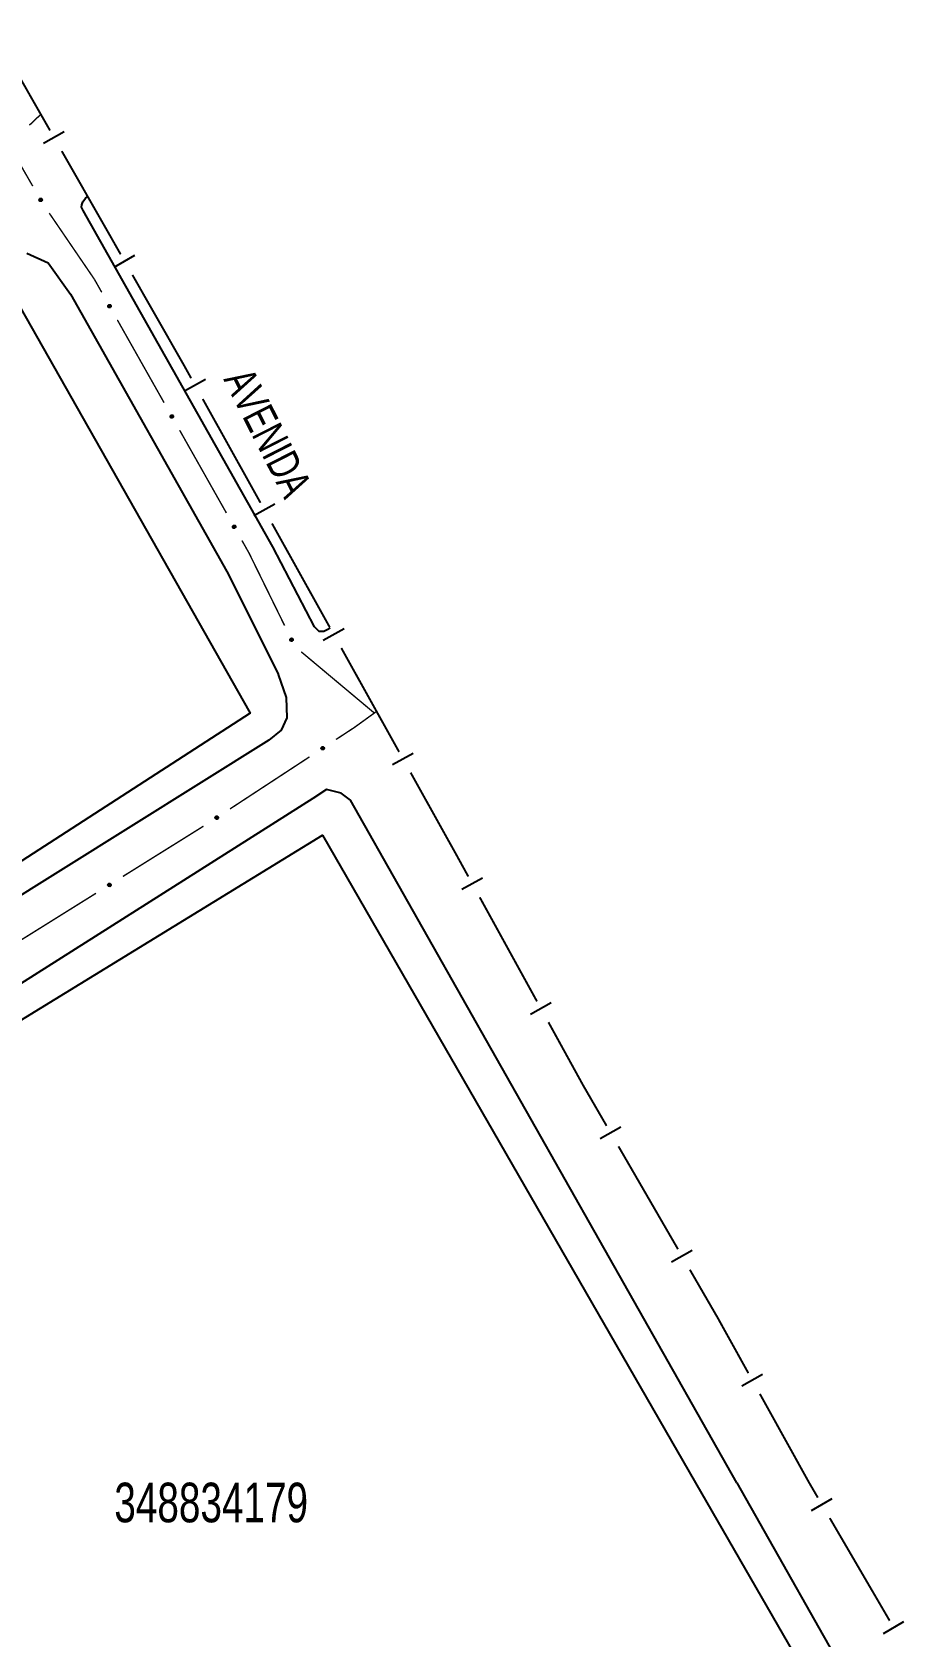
# Model space of a CAD drawing. Extents: x 199577 to 200882, y 4838726 to 4840156.
# Drawn here: x 200429.8 to 200539.9, y 4839878.1 to 4840080.7 of the extents above; entities that cross this region are included whole.
import ezdxf

# ---------------------------------------------------------------- set-up
doc = ezdxf.new("R2010")
doc.units = 0
doc.header["$LTSCALE"] = 1.5
doc.header["$MEASUREMENT"] = 0
for name, color, linetype in [('CD_MALHA_LOTES', 7, 'CONTINUOUS'), ('CD_TXT_QUADRA', 2, 'CONTINUOUS'), ('LM-LIM-SETORES-BAIRROS', 250, 'CONTINUOUS'), ('RU-QUADRA', 210, 'CONTINUOUS'), ('SV-EIXO-RUA-PAV', 20, 'CONTINUOUS'), ('SV-RUA-PAVIM', 7, 'CONTINUOUS'), ('SV-TXT-RUA-PAV', 7, 'CONTINUOUS')]:
    doc.layers.add(name, color=color, linetype=linetype)
doc.styles.add('ARIAL', font='ARIAL.SHX')

msp = doc.modelspace()

# ---------------------------------------------------------------- linework, layer by layer
at = {"layer": 'CD_MALHA_LOTES', "linetype": 'Continuous', "flags": 128}
for points in [[(200426.77, 4840048.66), (200457.35, 4839994.74)], [(200457.35, 4839994.74), (200384.84, 4839947.9)], [(200386.5, 4839930.3), (200466.48, 4839979.33)], [(200466.48, 4839979.33), (200513.62, 4839897.56)], [(200513.62, 4839897.56), (200530.93, 4839867.54)]]:
    msp.add_lwpolyline(points, dxfattribs=at)
at = {"layer": 'LM-LIM-SETORES-BAIRROS', "const_width": 0.25}
for points in [[(200425.05, 4840080.6), (200432.068106, 4840068.303669)], [(200433.555186, 4840065.698176), (200440.990585, 4840052.670711)], [(200442.477665, 4840050.065218), (200448.921678, 4840038.774749)], [(200448.921678, 4840038.774749), (200449.01, 4840038.62)], [(200449.01, 4840038.62), (200449.896153, 4840037.028221)], [(200451.355386, 4840034.40703), (200458.651549, 4840021.301077)], [(200460.110782, 4840018.679886), (200467.406945, 4840005.573933)], [(200468.866177, 4840002.952743), (200476.16234, 4839989.84679)], [(200477.621573, 4839987.225599), (200482.972093, 4839977.614567)], [(200482.972093, 4839977.614567), (200483.42, 4839976.81)], [(200483.42, 4839976.81), (200484.904332, 4839974.112227)], [(200486.350504, 4839971.483809), (200493.581367, 4839958.341715)], [(200495.02754, 4839955.713296), (200499.366057, 4839947.82804)], [(200499.366057, 4839947.82804), (200499.42, 4839947.73)], [(200499.42, 4839947.73), (200502.370631, 4839942.634561)], [(200503.873984, 4839940.038424), (200511.390748, 4839927.057736)], [(200512.894101, 4839924.461599), (200516.401925, 4839918.403945)], [(200516.401925, 4839918.403945), (200516.41, 4839918.39)], [(200516.41, 4839918.39), (200520.283046, 4839911.408457)], [(200521.73837, 4839908.785094), (200527.559665, 4839898.291642)], [(200527.559665, 4839898.291642), (200527.96, 4839897.57)], [(200527.96, 4839897.57), (200529.056539, 4839895.691931)], [(200530.56918, 4839893.101194), (200538.132384, 4839880.147509)]]:
    msp.add_lwpolyline(points, dxfattribs=at)
at = {"layer": 'LM-LIM-SETORES-BAIRROS'}
for points in [[(200431.261053, 4840066.691631), (200433.866546, 4840068.178711)], [(200440.183532, 4840051.058673), (200442.789025, 4840052.545753)], [(200449.071969, 4840035.424874), (200451.693159, 4840036.884107)], [(200457.827365, 4840019.69773), (200460.448555, 4840021.156963)], [(200466.58276, 4840003.970587), (200469.203951, 4840005.429819)], [(200475.338156, 4839988.243443), (200477.959347, 4839989.702676)], [(200484.07218, 4839972.513001), (200486.700598, 4839973.959174)], [(200492.749215, 4839956.742489), (200495.377634, 4839958.188662)], [(200501.57368, 4839941.017506), (200504.169817, 4839942.520859)], [(200510.593797, 4839925.440681), (200513.189935, 4839926.944034)], [(200519.456473, 4839909.806341), (200522.079836, 4839911.261664)], [(200528.265384, 4839894.072031), (200530.856121, 4839895.584672)], [(200537.341229, 4839878.52761), (200539.931966, 4839880.040251)]]:
    msp.add_lwpolyline(points, dxfattribs=at)
at = {"layer": 'RU-QUADRA', "linetype": 'Continuous', "flags": 128}
for points in [[(200320.95, 4839956.46), (200357.96, 4839990.9), (200426.77, 4840048.66), (200457.35, 4839994.74), (200384.84, 4839947.9), (200342.58, 4839921.18)], [(200356.89, 4839897.56), (200349.97, 4839907.52), (200386.5, 4839930.3), (200466.48, 4839979.33), (200513.62, 4839897.56), (200530.93, 4839867.54), (200440.66, 4839808.23), (200435.5, 4839804.79), (200372.32, 4839874.85), (200395.26, 4839893.66), (200392.44, 4839897.56), (200385.21, 4839907.52), (200369.45, 4839897.56), (200360.71, 4839892.04)]]:
    msp.add_lwpolyline(points, close=True, dxfattribs=at)
at = {"layer": 'SV-EIXO-RUA-PAV', "const_width": 0.18}
for points in [[(200430.905054, 4840070.341438), (200429.455863, 4840068.963089)], [(200429.886832, 4840061.276592), (200426.884372, 4840066.471324)], [(200437.67, 4840049.52), (200431.973076, 4840057.866656)], [(200438.110067, 4840048.741265), (200437.67, 4840049.52)], [(200438.602049, 4840047.87066), (200438.110067, 4840048.741265)], [(200446.47377, 4840033.940979), (200440.569979, 4840044.388239)], [(200454.345491, 4840020.011298), (200448.4417, 4840030.458558)], [(200457.2, 4840014.96), (200456.313421, 4840016.528878)], [(200457.287258, 4840014.782325), (200457.2, 4840014.96)], [(200461.695438, 4840005.806359), (200457.287258, 4840014.782325)], [(200473, 4839994.78), (200463.79796, 4840002.482108)], [(200470.53, 4839992.94), (200473.123482, 4839994.816385)], [(200473.123482, 4839994.816385), (200473.317565, 4839994.956803)], [(200468.1884, 4839991.406764), (200469.861622, 4839992.502359)], [(200469.861622, 4839992.502359), (200470.53, 4839992.94)], [(200454.802622, 4839982.642008), (200464.841955, 4839989.215575)], [(200441.266531, 4839974.112424), (200451.448184, 4839980.463325)], [(200427.690994, 4839965.644556), (200437.872647, 4839971.995457)]]:
    msp.add_lwpolyline(points, dxfattribs=at)
at = {"layer": 'SV-EIXO-RUA-PAV'}
for points in [[(200430.864245, 4840059.365533), (200430.816822, 4840059.377498), (200430.778512, 4840059.397479), (200430.751356, 4840059.423341), (200430.733318, 4840059.452451), (200430.718218, 4840059.484311), (200430.710082, 4840059.519791), (200430.709774, 4840059.561171), (200430.721443, 4840059.608826), (200430.74449, 4840059.646726), (200430.76842, 4840059.674706), (200430.797692, 4840059.695263), (200430.828888, 4840059.709413), (200430.866023, 4840059.716646), (200430.90796, 4840059.716549), (200430.955595, 4840059.703655), (200430.993019, 4840059.683809), (200431.018629, 4840059.658105), (200431.039109, 4840059.628546), (200431.054135, 4840059.595835), (200431.061921, 4840059.560961), (200431.061747, 4840059.518737), (200431.048398, 4840059.471889), (200431.02903, 4840059.434337), (200431.003692, 4840059.408373), (200430.974137, 4840059.388866), (200430.942366, 4840059.373332), (200430.907041, 4840059.363668), (200430.864245, 4840059.365533)], [(200439.560866, 4840045.950203), (200439.513562, 4840045.962628), (200439.475448, 4840045.98298), (200439.448544, 4840046.009104), (200439.430789, 4840046.038388), (200439.415999, 4840046.070393), (200439.408207, 4840046.105951), (200439.408301, 4840046.147331), (200439.420432, 4840046.194871), (200439.443847, 4840046.232545), (200439.468047, 4840046.260292), (200439.497517, 4840046.280563), (200439.528849, 4840046.29441), (200439.566052, 4840046.301282), (200439.607986, 4840046.300778), (200439.655494, 4840046.287423), (200439.692724, 4840046.267214), (200439.718083, 4840046.241262), (200439.738275, 4840046.211506), (200439.752982, 4840046.178651), (200439.76043, 4840046.143703), (200439.759846, 4840046.101482), (200439.746043, 4840046.054767), (200439.726311, 4840046.017405), (200439.700723, 4840045.991688), (200439.67098, 4840045.972468), (200439.63906, 4840045.957244), (200439.603642, 4840045.947923), (200439.560866, 4840045.950203)], [(200447.432587, 4840032.020522), (200447.385283, 4840032.032947), (200447.347168, 4840032.053299), (200447.320264, 4840032.079423), (200447.30251, 4840032.108707), (200447.28772, 4840032.140712), (200447.279928, 4840032.17627), (200447.280022, 4840032.21765), (200447.292153, 4840032.26519), (200447.315567, 4840032.302864), (200447.339768, 4840032.330611), (200447.369238, 4840032.350882), (200447.40057, 4840032.364729), (200447.437773, 4840032.371601), (200447.479707, 4840032.371097), (200447.527215, 4840032.357742), (200447.564444, 4840032.337533), (200447.589803, 4840032.311581), (200447.609996, 4840032.281825), (200447.624703, 4840032.24897), (200447.632151, 4840032.214022), (200447.631567, 4840032.171801), (200447.617764, 4840032.125086), (200447.598032, 4840032.087724), (200447.572443, 4840032.062007), (200447.542701, 4840032.042787), (200447.51078, 4840032.027563), (200447.475363, 4840032.018242), (200447.432587, 4840032.020522)], [(200455.304307, 4840018.090841), (200455.257004, 4840018.103266), (200455.218889, 4840018.123618), (200455.191985, 4840018.149742), (200455.17423, 4840018.179026), (200455.159441, 4840018.211031), (200455.151649, 4840018.246589), (200455.151743, 4840018.287969), (200455.163874, 4840018.335509), (200455.187288, 4840018.373183), (200455.211489, 4840018.40093), (200455.240959, 4840018.421202), (200455.272291, 4840018.435048), (200455.309493, 4840018.44192), (200455.351428, 4840018.441416), (200455.398935, 4840018.428061), (200455.436165, 4840018.407852), (200455.461524, 4840018.381901), (200455.481716, 4840018.352144), (200455.496424, 4840018.319289), (200455.503871, 4840018.284341), (200455.503287, 4840018.24212), (200455.489485, 4840018.195405), (200455.469753, 4840018.158043), (200455.444164, 4840018.132326), (200455.414421, 4840018.113106), (200455.382501, 4840018.097882), (200455.347084, 4840018.088561), (200455.304307, 4840018.090841)], [(200462.541602, 4840003.833673), (200462.495096, 4840003.848813), (200462.458222, 4840003.871335), (200462.432874, 4840003.898971), (200462.416842, 4840003.929233), (200462.403928, 4840003.962039), (200462.398205, 4840003.997988), (200462.400692, 4840004.039294), (200462.415551, 4840004.086052), (200462.441105, 4840004.12231), (200462.46687, 4840004.148611), (200462.497462, 4840004.167144), (200462.529543, 4840004.179156), (200462.567081, 4840004.183866), (200462.608915, 4840004.180937), (200462.655571, 4840004.164857), (200462.69157, 4840004.14253), (200462.715386, 4840004.115155), (200462.733824, 4840004.084281), (200462.746607, 4840004.05063), (200462.752021, 4840004.01531), (200462.748997, 4840003.973194), (200462.732516, 4840003.927355), (200462.710657, 4840003.891196), (200462.683624, 4840003.867002), (200462.65282, 4840003.849534), (200462.620073, 4840003.836181), (200462.584176, 4840003.828924), (200462.541602, 4840003.833673)], [(200466.334671, 4839990.324557), (200466.34398, 4839990.372571), (200466.361799, 4839990.411933), (200466.38611, 4839990.440486), (200466.414172, 4839990.460116), (200466.445142, 4839990.476964), (200466.480115, 4839990.487062), (200466.521413, 4839990.489671), (200466.569644, 4839990.480671), (200466.608767, 4839990.459768), (200466.638035, 4839990.437431), (200466.660188, 4839990.409348), (200466.676052, 4839990.378987), (200466.685339, 4839990.342313), (200466.687575, 4839990.300435), (200466.677352, 4839990.252157), (200466.659618, 4839990.213687), (200466.635378, 4839990.186687), (200466.607004, 4839990.164594), (200466.57518, 4839990.147772), (200466.540793, 4839990.138058), (200466.498624, 4839990.135883), (200466.451107, 4839990.146605), (200466.412536, 4839990.163854), (200466.385202, 4839990.187708), (200466.364081, 4839990.216132), (200466.346804, 4839990.24699), (200466.33519, 4839990.281722), (200466.334671, 4839990.324557)], [(200452.948893, 4839981.559801), (200452.958202, 4839981.607815), (200452.976021, 4839981.647178), (200453.000332, 4839981.67573), (200453.028394, 4839981.69536), (200453.059364, 4839981.712208), (200453.094337, 4839981.722306), (200453.135635, 4839981.724915), (200453.183866, 4839981.715916), (200453.222989, 4839981.695012), (200453.252257, 4839981.672675), (200453.27441, 4839981.644592), (200453.290274, 4839981.614232), (200453.299561, 4839981.577557), (200453.301797, 4839981.53568), (200453.291574, 4839981.487401), (200453.27384, 4839981.448931), (200453.2496, 4839981.421931), (200453.221226, 4839981.399838), (200453.189402, 4839981.383016), (200453.155015, 4839981.373302), (200453.112846, 4839981.371127), (200453.065329, 4839981.381849), (200453.026758, 4839981.399098), (200452.999424, 4839981.422952), (200452.978303, 4839981.451376), (200452.961026, 4839981.482234), (200452.949412, 4839981.516967), (200452.948893, 4839981.559801)], [(200439.389421, 4839973.071299), (200439.399785, 4839973.119097), (200439.418466, 4839973.158057), (200439.4434, 4839973.186068), (200439.471888, 4839973.205074), (200439.503222, 4839973.221237), (200439.538408, 4839973.230562), (200439.579754, 4839973.232261), (200439.627775, 4839973.222202), (200439.666428, 4839973.200441), (200439.695197, 4839973.177466), (200439.716727, 4839973.148902), (200439.731918, 4839973.118199), (200439.740396, 4839973.081329), (200439.741709, 4839973.039412), (200439.730424, 4839972.991371), (200439.711848, 4839972.9533), (200439.687019, 4839972.926841), (200439.658166, 4839972.905378), (200439.625978, 4839972.889261), (200439.591386, 4839972.880306), (200439.54918, 4839972.87906), (200439.50191, 4839972.890826), (200439.463728, 4839972.90892), (200439.436927, 4839972.933371), (200439.416436, 4839972.962253), (200439.399844, 4839972.993484), (200439.388997, 4839973.028464), (200439.389421, 4839973.071299)]]:
    msp.add_lwpolyline(points, close=True, dxfattribs=at)
for points in [[(200430.864245, 4840059.365533), (200430.709774, 4840059.561171)], [(200430.816822, 4840059.377498), (200430.710082, 4840059.519791)], [(200430.838678, 4840059.3731), (200430.713993, 4840059.534289)], [(200430.778512, 4840059.397479), (200430.718218, 4840059.484311)], [(200430.886779, 4840059.366228), (200430.719, 4840059.582888)], [(200430.794934, 4840059.388794), (200430.719434, 4840059.49488)], [(200430.907041, 4840059.363668), (200430.721443, 4840059.608826)], [(200430.922459, 4840059.372666), (200430.734879, 4840059.623587)], [(200430.942366, 4840059.373332), (200430.74449, 4840059.646726)], [(200430.955408, 4840059.38383), (200430.757401, 4840059.655517)], [(200430.974137, 4840059.388866), (200430.76842, 4840059.674706)], [(200430.987988, 4840059.401085), (200430.786199, 4840059.68477)], [(200431.003692, 4840059.408373), (200430.797692, 4840059.695263)], [(200431.01529, 4840059.424745), (200430.815235, 4840059.699976)], [(200431.02903, 4840059.434337), (200430.828888, 4840059.709413)], [(200431.038495, 4840059.455494), (200430.850731, 4840059.70946)], [(200431.048398, 4840059.471889), (200430.866023, 4840059.716646)], [(200431.051827, 4840059.497872), (200430.888958, 4840059.714218)], [(200431.061747, 4840059.518737), (200430.90796, 4840059.716549)], [(200431.057018, 4840059.543426), (200430.936061, 4840059.703618)], [(200431.061921, 4840059.560961), (200430.955595, 4840059.703655)], [(200431.055306, 4840059.581837), (200430.977941, 4840059.688422)], [(200431.054135, 4840059.595835), (200430.993019, 4840059.683809)], [(200439.513562, 4840045.962628), (200439.408207, 4840046.105951)], [(200439.560866, 4840045.950203), (200439.408301, 4840046.147331)], [(200439.535374, 4840045.958018), (200439.412259, 4840046.12041)], [(200439.475448, 4840045.98298), (200439.415999, 4840046.070393)], [(200439.491785, 4840045.974136), (200439.417318, 4840046.08095)], [(200439.583406, 4840045.95068), (200439.417738, 4840046.168958)], [(200439.603642, 4840045.947923), (200439.420432, 4840046.194871)], [(200439.619147, 4840045.956771), (200439.434011, 4840046.2095)], [(200439.63906, 4840045.957244), (200439.443847, 4840046.232545)], [(200439.652203, 4840045.967614), (200439.456842, 4840046.24121)], [(200439.67098, 4840045.972468), (200439.468047, 4840046.260292)], [(200439.684949, 4840045.984552), (200439.485922, 4840046.270182)], [(200439.700723, 4840045.991688), (200439.497517, 4840046.280563)], [(200439.712479, 4840046.007946), (200439.515105, 4840046.285106)], [(200439.726311, 4840046.017405), (200439.528849, 4840046.29441)], [(200439.735982, 4840046.038468), (200439.550691, 4840046.294245)], [(200439.746043, 4840046.054767), (200439.566052, 4840046.301282)], [(200439.749724, 4840046.080715), (200439.588962, 4840046.298631)], [(200439.759846, 4840046.101482), (200439.607986, 4840046.300778)], [(200439.755357, 4840046.126216), (200439.635961, 4840046.287575)], [(200439.76043, 4840046.143703), (200439.655494, 4840046.287423)], [(200439.754018, 4840046.164643), (200439.677691, 4840046.271974)], [(200439.752982, 4840046.178651), (200439.692724, 4840046.267214)], [(200447.385283, 4840032.032947), (200447.279928, 4840032.17627)], [(200447.432587, 4840032.020522), (200447.280022, 4840032.21765)], [(200447.407095, 4840032.028337), (200447.28398, 4840032.190729)], [(200447.347168, 4840032.053299), (200447.28772, 4840032.140712)], [(200447.363505, 4840032.044455), (200447.289038, 4840032.151269)], [(200447.455127, 4840032.020999), (200447.289459, 4840032.239277)], [(200447.475363, 4840032.018242), (200447.292153, 4840032.26519)], [(200447.490868, 4840032.02709), (200447.305732, 4840032.279819)], [(200447.51078, 4840032.027563), (200447.315567, 4840032.302864)], [(200447.523923, 4840032.037933), (200447.328563, 4840032.311529)], [(200447.542701, 4840032.042787), (200447.339768, 4840032.330611)], [(200447.55667, 4840032.054871), (200447.357643, 4840032.340501)], [(200447.572443, 4840032.062007), (200447.369238, 4840032.350882)], [(200447.5842, 4840032.078265), (200447.386825, 4840032.355425)], [(200447.598032, 4840032.087724), (200447.40057, 4840032.364729)], [(200447.607702, 4840032.108787), (200447.422412, 4840032.364564)], [(200447.617764, 4840032.125086), (200447.437773, 4840032.371601)], [(200447.621444, 4840032.151034), (200447.460683, 4840032.36895)], [(200447.631567, 4840032.171801), (200447.479707, 4840032.371097)], [(200447.627078, 4840032.196535), (200447.507682, 4840032.357894)], [(200447.632151, 4840032.214022), (200447.527215, 4840032.357742)], [(200447.625738, 4840032.234962), (200447.549412, 4840032.342293)], [(200447.624703, 4840032.24897), (200447.564444, 4840032.337533)], [(200455.257004, 4840018.103266), (200455.151649, 4840018.246589)], [(200455.304307, 4840018.090841), (200455.151743, 4840018.287969)], [(200455.278816, 4840018.098656), (200455.155701, 4840018.261048)], [(200455.218889, 4840018.123618), (200455.159441, 4840018.211031)], [(200455.235226, 4840018.114774), (200455.160759, 4840018.221588)], [(200455.326848, 4840018.091318), (200455.16118, 4840018.309596)], [(200455.347084, 4840018.088561), (200455.163874, 4840018.335509)], [(200455.362589, 4840018.097409), (200455.177452, 4840018.350138)], [(200455.382501, 4840018.097882), (200455.187288, 4840018.373183)], [(200455.395644, 4840018.108252), (200455.200283, 4840018.381848)], [(200455.414421, 4840018.113106), (200455.211489, 4840018.40093)], [(200455.42839, 4840018.12519), (200455.229364, 4840018.41082)], [(200455.444164, 4840018.132326), (200455.240959, 4840018.421202)], [(200455.455921, 4840018.148584), (200455.258546, 4840018.425744)], [(200455.469753, 4840018.158043), (200455.272291, 4840018.435048)], [(200455.479423, 4840018.179106), (200455.294132, 4840018.434883)], [(200455.489485, 4840018.195405), (200455.309493, 4840018.44192)], [(200455.493165, 4840018.221353), (200455.332404, 4840018.439269)], [(200455.503287, 4840018.24212), (200455.351428, 4840018.441416)], [(200455.498799, 4840018.266854), (200455.379402, 4840018.428213)], [(200455.503871, 4840018.284341), (200455.398935, 4840018.428061)], [(200455.497459, 4840018.305281), (200455.421133, 4840018.412612)], [(200455.496424, 4840018.319289), (200455.436165, 4840018.407852)], [(200462.495096, 4840003.848813), (200462.398205, 4840003.997988)], [(200462.541602, 4840003.833673), (200462.400692, 4840004.039294)], [(200462.516605, 4840003.842949), (200462.403087, 4840004.012188)], [(200462.458222, 4840003.871335), (200462.403928, 4840003.962039)], [(200462.474021, 4840003.861561), (200462.405855, 4840003.972502)], [(200462.564133, 4840003.832846), (200462.411364, 4840004.060339)], [(200462.584176, 4840003.828924), (200462.415551, 4840004.086052)], [(200462.600166, 4840003.836861), (200462.429953, 4840004.099872)], [(200462.620073, 4840003.836181), (200462.441105, 4840004.12231)], [(200462.633793, 4840003.845774), (200462.45458, 4840004.130209)], [(200462.65282, 4840003.849534), (200462.46687, 4840004.148611)], [(200462.667464, 4840003.86079), (200462.485287, 4840004.157451)], [(200462.683624, 4840003.867002), (200462.497462, 4840004.167144)], [(200462.696301, 4840003.882553), (200462.515283, 4840004.170662)], [(200462.710657, 4840003.891196), (200462.529543, 4840004.179156)], [(200462.721529, 4840003.911665), (200462.551338, 4840004.177728)], [(200462.732516, 4840003.927355), (200462.567081, 4840004.183866)], [(200462.737691, 4840003.953047), (200462.589799, 4840004.179894)], [(200462.748997, 4840003.973194), (200462.608915, 4840004.180937)], [(200462.745946, 4840003.998146), (200462.63608, 4840004.166139)], [(200462.752021, 4840004.01531), (200462.655571, 4840004.164857)], [(200462.746831, 4840004.036586), (200462.676838, 4840004.14815)], [(200462.746607, 4840004.05063), (200462.69157, 4840004.14253)], [(200466.334671, 4839990.324557), (200466.521413, 4839990.489671)], [(200466.33519, 4839990.281722), (200466.569644, 4839990.480671)], [(200466.336619, 4839990.302096), (200466.54361, 4839990.481667)], [(200466.340804, 4839990.350504), (200466.494808, 4839990.483963)], [(200466.34398, 4839990.372571), (200466.480115, 4839990.487062)], [(200466.345032, 4839990.266829), (200466.585129, 4839990.468077)], [(200466.346804, 4839990.24699), (200466.608767, 4839990.459768)], [(200466.354041, 4839990.395053), (200466.455763, 4839990.476338)], [(200466.358011, 4839990.234552), (200466.618262, 4839990.447366)], [(200466.361799, 4839990.411933), (200466.445142, 4839990.476964)], [(200466.364081, 4839990.216132), (200466.638035, 4839990.437431)], [(200466.377052, 4839990.202982), (200466.649072, 4839990.42024)], [(200466.385202, 4839990.187708), (200466.660188, 4839990.409348)], [(200466.402194, 4839990.177039), (200466.66587, 4839990.392095)], [(200466.412536, 4839990.163854), (200466.676052, 4839990.378987)], [(200466.434186, 4839990.15558), (200466.677313, 4839990.357182)], [(200466.451107, 4839990.146605), (200466.685339, 4839990.342313)], [(200466.47724, 4839990.144627), (200466.684191, 4839990.319278)], [(200466.498624, 4839990.135883), (200466.687575, 4839990.300435)], [(200466.523012, 4839990.141977), (200466.676227, 4839990.271658)], [(200466.540793, 4839990.138058), (200466.677352, 4839990.252157)], [(200466.561269, 4839990.145824), (200466.663385, 4839990.228998)], [(200466.57518, 4839990.147772), (200466.659618, 4839990.213687)], [(200452.948893, 4839981.559801), (200453.135635, 4839981.724915)], [(200452.949412, 4839981.516967), (200453.183866, 4839981.715916)], [(200452.950841, 4839981.53734), (200453.157832, 4839981.716911)], [(200452.955026, 4839981.585748), (200453.10903, 4839981.719207)], [(200452.958202, 4839981.607815), (200453.094337, 4839981.722306)], [(200452.959254, 4839981.502073), (200453.199351, 4839981.703321)], [(200452.961026, 4839981.482234), (200453.222989, 4839981.695012)], [(200452.968263, 4839981.630298), (200453.069985, 4839981.711582)], [(200452.972233, 4839981.469796), (200453.232484, 4839981.68261)], [(200452.976021, 4839981.647178), (200453.059364, 4839981.712208)], [(200452.978303, 4839981.451376), (200453.252257, 4839981.672675)], [(200452.991274, 4839981.438226), (200453.263294, 4839981.655484)], [(200452.999424, 4839981.422952), (200453.27441, 4839981.644592)], [(200453.016416, 4839981.412283), (200453.280092, 4839981.627339)], [(200453.026758, 4839981.399098), (200453.290274, 4839981.614232)], [(200453.048408, 4839981.390824), (200453.291535, 4839981.592426)], [(200453.065329, 4839981.381849), (200453.299561, 4839981.577557)], [(200453.091462, 4839981.379871), (200453.298413, 4839981.554523)], [(200453.112846, 4839981.371127), (200453.301797, 4839981.53568)], [(200453.137234, 4839981.377221), (200453.290449, 4839981.506902)], [(200453.155015, 4839981.373302), (200453.291574, 4839981.487401)], [(200453.175491, 4839981.381068), (200453.277607, 4839981.464242)], [(200453.189402, 4839981.383016), (200453.27384, 4839981.448931)], [(200439.388997, 4839973.028464), (200439.627775, 4839973.222202)], [(200439.389421, 4839973.071299), (200439.579754, 4839973.232261)], [(200439.390874, 4839973.0488), (200439.60177, 4839973.22377)], [(200439.396124, 4839973.097105), (200439.553029, 4839973.22714)], [(200439.398508, 4839973.013357), (200439.642979, 4839973.209269)], [(200439.399785, 4839973.119097), (200439.538408, 4839973.230562)], [(200439.399844, 4839972.993484), (200439.666428, 4839973.200441)], [(200439.410338, 4839973.141352), (200439.513826, 4839973.220377)], [(200439.410774, 4839972.980802), (200439.675648, 4839973.187834)], [(200439.416436, 4839972.962253), (200439.695197, 4839973.177466)], [(200439.418466, 4839973.158057), (200439.503222, 4839973.221237)], [(200439.429114, 4839972.948821), (200439.705853, 4839973.160036)], [(200439.436927, 4839972.933371), (200439.716727, 4839973.148902)], [(200439.453679, 4839972.92233), (200439.722027, 4839973.131528)], [(200439.463728, 4839972.90892), (200439.731918, 4839973.118199)], [(200439.485191, 4839972.900172), (200439.732699, 4839973.096371)], [(200439.50191, 4839972.890826), (200439.740396, 4839973.081329)], [(200439.527993, 4839972.888273), (200439.73874, 4839973.058325)], [(200439.54918, 4839972.87906), (200439.741709, 4839973.039412)], [(200439.573696, 4839972.884616), (200439.72973, 4839973.010892)], [(200439.591386, 4839972.880306), (200439.730424, 4839972.991371)], [(200439.612028, 4839972.88762), (200439.715951, 4839972.968525)], [(200439.625978, 4839972.889261), (200439.711848, 4839972.9533)]]:
    msp.add_lwpolyline(points, dxfattribs=at)
at = {"layer": 'SV-RUA-PAVIM', "linetype": 'Continuous'}
for points in [[(200467.459578, 4840005.479389, 4.19), (200467.15, 4840005.28, 4.19), (200466.66, 4840005.06, 4.19), (200466.06, 4840005.06, 4.19), (200465.48, 4840005.63, 4.19), (200460.22, 4840015.72, 3.9), (200436.26, 4840058.21, 3.9), (200436.05, 4840058.63, 3.9), (200436.07, 4840058.93, 3.9), (200436.22, 4840059.31, 3.9), (200436.55, 4840059.77, 3.9), (200436.83071, 4840059.959174, 3.9)], [(200429.12, 4840052.83, 3.9), (200431.84, 4840051.61, 3.9), (200434.66, 4840047.65, 3.9), (200454.41, 4840012.63, 4.19), (200460.87, 4839999.72, 4.19), (200460.87, 4839999.6, 4.19), (200461.9, 4839996.7, 4.19), (200461.98, 4839994.14, 4.19), (200461.28, 4839992.59, 4.19), (200459.72, 4839991.32, 4.19), (200381.74, 4839942.59, 5.36)], [(200518.81, 4839897.57, 4.11), (200471.12, 4839981.83, 4.11), (200470.03, 4839983.73, 4.1), (200468.86, 4839984.64, 4.1), (200467.01, 4839985.08, 4.1), (200465.25, 4839983.98, 4.1), (200385.4, 4839933.36, 4.48), (200348.95, 4839910.66, 6.69), (200347.7, 4839909.37, 6.65), (200347.19, 4839907.78, 6.6), (200347.67, 4839906.16, 6.61), (200349.79, 4839902.93, 6.61), (200353.44, 4839897.57, 6.61)], [(200518.81, 4839897.57, 4.11), (200534.43, 4839869.96, 6.55), (200534.4, 4839866.27, 6.55), (200533.64, 4839864.69, 6.55), (200533.64, 4839864.67, 6.55), (200526.65, 4839860.2, 6.54), (200435.64, 4839800.42, 9.1), (200409.08, 4839830.31, 8.94), (200369.98, 4839873.25, 7.65), (200353.44, 4839897.57, 6.65)]]:
    msp.add_polyline3d(points, dxfattribs=at)

# ---------------------------------------------------------------- texts
at = {"layer": 'CD_TXT_QUADRA', "style": 'ARIAL', "width": 0.7}
msp.add_text('348834179', height=5, dxfattribs=at).set_placement((200440.191401, 4839892.57444))
at = {"layer": 'SV-TXT-RUA-PAV', "style": 'ARIAL', "width": 0.7}
msp.add_text('AVENIDA', height=4, rotation=297, dxfattribs=at).set_placement((200453.926103, 4840036.892147))

doc.saveas('drawing.dxf')
